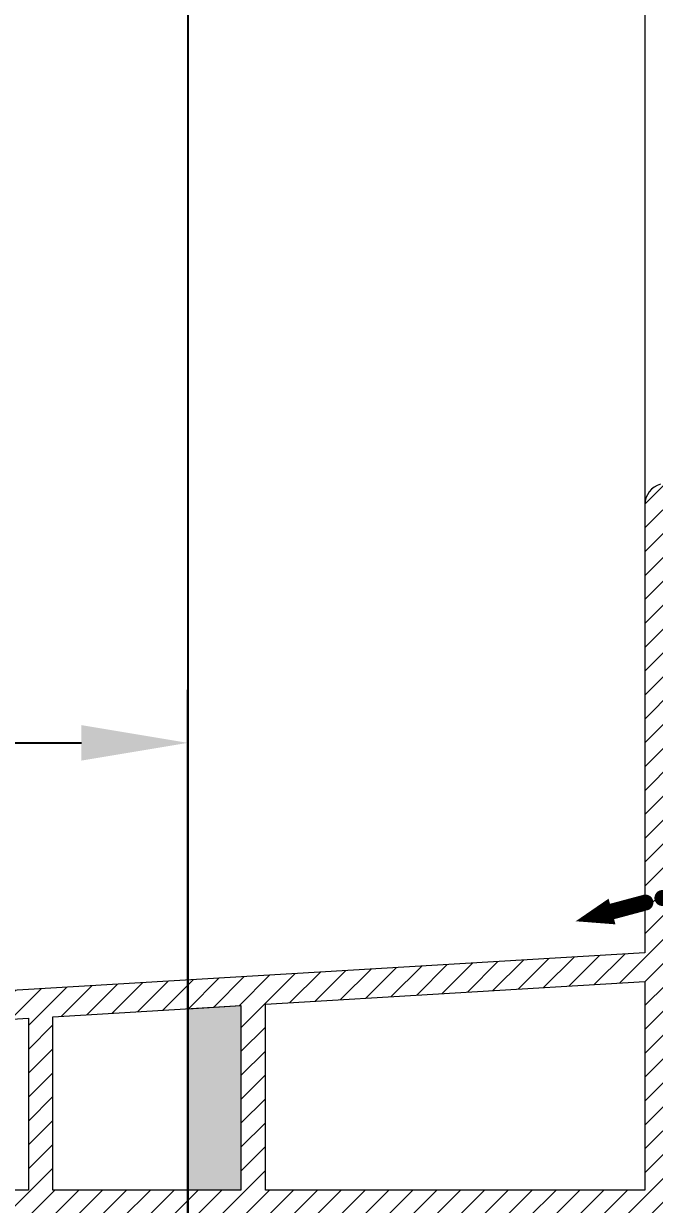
# Model space of a CAD drawing. Header units: millimetres. Extents: x -20000 to 230000, y -17405 to 25402.
# Drawn here: x 145002.1 to 145061.4, y -4899.9 to -4788.9 of the extents above; entities that cross this region are included whole.
import ezdxf

# ---------------------------------------------------------------- set-up
doc = ezdxf.new("R2010")
doc.units = ezdxf.units.MM
doc.header["$PDMODE"] = 35
doc.header["$PDSIZE"] = 0.5
doc.layers.get('0').update_dxf_attribs({"lineweight": 13})
doc.layers.get('Defpoints').update_dxf_attribs({"true_color": 0xc2a584})
doc.layers.add('0 - Invisible', color=43, linetype='Continuous', lineweight=0, plot=False)
for name, color, linetype, lineweight in [('1 - BETON', 251, 'Continuous', 25), ('1 - Cotation', 32, 'Continuous', 13), ('1 - PVC', 7, 'Continuous', 13), ('1 - Silicone', 40, 'Continuous', 13)]:
    doc.layers.add(name, color=color, linetype=linetype, lineweight=lineweight)
doc.styles.add('Texte Poralu', font='tahomabd.ttf')
doc.dimstyles.new('100 - 1000', dxfattribs={"dimtxt": 15, "dimasz": 15, "dimexe": 5, "dimexo": 2.5, "dimgap": 8, "dimtad": 1, "dimdec": 1, "dimtxsty": 'Texte Poralu', "dimcen": 10, "dimazin": 0, "dimtfac": 1, "dimtdec": 1, "dimtmove": 0, "dimatfit": 3, "dimfxl": 1, "dimarcsym": 0})
doc.dimstyles.new('30 - 1000', dxfattribs={"dimtxt": 10, "dimasz": 10, "dimexe": 5, "dimexo": 2.5, "dimgap": 5, "dimtad": 1, "dimdec": 1, "dimtxsty": 'Texte Poralu', "dimcen": 5, "dimazin": 0, "dimtfac": 1, "dimtdec": 1, "dimtmove": 0, "dimatfit": 3, "dimfxl": 1, "dimarcsym": 0})

# ---------------------------------------------------------------- blocks, each defined once
blk = doc.blocks.new('*D992')
at = {"layer": '1 - Cotation', "color": 0, "lineweight": -2, "transparency": 16777216}
for p, q in [((144967.4999999999, -4903.767790660635), (144967.4999999999, -4851.531153802673)), ((145017.4999999999, -4903.767790660635), (145017.4999999999, -4851.531153802673)), ((144977.4999999999, -4856.531153802673), (145007.4999999999, -4856.531153802673))]:
    blk.add_line(p, q, dxfattribs=at)
at = {"layer": '1 - Cotation', "color": 0, "transparency": 16777216}
for points in [[(144977.4999999999, -4854.864487136006), (144977.4999999999, -4858.19782046934), (144967.4999999999, -4856.531153802673)], [(145007.4999999999, -4854.864487136006), (145007.4999999999, -4858.19782046934), (145017.4999999999, -4856.531153802673)]]:
    blk.add_solid(points, dxfattribs=at)
at = {"layer": 'Defpoints', "color": 0, "transparency": 16777216}
for p in [(145017.4999999999, -4856.531153802673), (144967.4999999999, -4906.267790660635), (145017.4999999999, -4906.267790660635)]:
    blk.add_point(p, dxfattribs=at)
at = {"layer": '1 - Cotation', "color": 0, "transparency": 16777216, "insert": (144992.4999999999, -4846.326318342632), "char_height": 10, "attachment_point": 5, "style": 'Texte Poralu'}
blk.add_mtext('50', dxfattribs=at)
blk = doc.blocks.new('*U423')
at = {"const_width": 0.7499999999999998}
for points in [[(9.429196870743363, 2.433548345240172, -1), (10.08605096291708, 2.795546551882468, -1)], [(11.02792333119213, 2.861925809235695, -1), (11.68477742336585, 3.223924015877992, -1)], [(12.62664979158467, 3.290303273216153, -1), (13.28350388375839, 3.65230147985845, -1)], [(6.231743949958278, 1.576793417279256, -1), (6.88859804207577, 1.938791623906488, -1)], [(7.83047041035082, 2.005170881259714, -1), (8.487324502524537, 2.367169087902011, -1)]]:
    blk.add_lwpolyline(points, format="xyb", close=True, dxfattribs=at)
for points in [[(3.41783407702178, 0.9158058808015767, 1.5, 1.5, 0), (6.39284536598349, 1.712957753152357, 0, 0, 0)], [(0, 0, 0, 2.5, 0), (3.41783407702178, 0.9158058808015767, 2.5, 2.5, 0)]]:
    blk.add_lwpolyline(points, format="xyseb")
blk = doc.blocks.new('Rehau - DL178')
at = {"layer": '1 - PVC', "linetype": 'ByBlock'}
h = blk.add_hatch(dxfattribs=at)
h.set_pattern_fill('ANSI31', color=256, scale=0.5, style=0)
h.set_pattern_definition([(45, (178, 0), (-1.122532015133644, 1.122532015133644), [])])
h.paths.add_polyline_path([(121.7999999146963, 17.00058414602526, -0.4142991111666965), (119.8000000000029, 15), (118, 15), (3, 15), (3, 6.5), (3.766506847430719, 2.364487062906846, -0.04585421524098007), (3.799999999572024, 1.999958484385079, -0.4142074825651207), (1.80000000000291, 0), (0, 0), (1.455191522836685e-11, 32.0575640273164, -0.3969634610393625), (0.9407820716151036, 33.05580910592107), (118, 39.99999999999999), (118, 82.11598111863714, -0.3394542588634028), (119.4823619097879, 84.04783277120441), (130.5, 87), (132, 87), (132, 83.99474411166739, -0.3394542588643648), (131.8517638090125, 83.80155894643394), (130.7517638090212, 83.50681483471999, -0.4931454260308514), (130.5, 83.70000000001164), (130.5, 84.84096761187539), (127, 83.9031454383512), (127, 80.0968545616488), (130.5, 79.15903238812461), (130.5, 80.29999999998836, -0.4931454260311683), (130.7517638090212, 80.49318516528001), (131.851763809027, 80.19844105356606, -0.3394542588634323), (132, 80.00525588833261), (132, 77.5), (130.5, 77.5), (130.5, 62.22787593817338, 0.4374089726786848), (131.5784590957337, 61.23095860442845), (147.7210279193532, 62.50140632339753), (147.7218878971762, 62.50147400511195), (148, 62.22336190228818), (148.3256274349114, 62.5489893372287), (166.7624659905705, 63.99999999999999), (166.5, 67), (169, 67), (169, 61.5), (168.5, 61.5, 0.4142135623733614), (167.5, 60.5), (167.5, 60, 0.4142135623730951), (168.5, 59), (174.3000000000029, 59, 0.4142135623730951), (175.3000000000029, 60), (175.3000000000029, 64.29999999998836), (173, 64.29999999998836), (173, 67), (177, 67, -0.4142135623730951), (178, 66), (178, 25.90000000002328), (178, 3, -0.4142135623730951), (175, 0), (175, 15.40000000002328, -0.2360679774998377), (174.1999999999971, 17, -0.0458490148789121), (174.2334931525693, 17.36448706290685), (175, 21.5), (175, 23), (169.6999999999971, 23, 0.414213562373124), (168.6999999999971, 22), (168.6999999999971, 21.5, 0.4142135623730951), (169.6999999999971, 20.5), (170.1999999999971, 20.5), (170.1999999999971, 16, -0.4142135623730951), (169.6999999999971, 15.5), (161, 15.5), (161, 18.20000000001164), (166, 18.20000000001164), (166, 23.20000000001164), (148, 23.20000000001164), (134, 23.20000000001164), (134, 18.20000000001164), (139, 18.20000000001164), (139, 15.5), (131.8000000000029, 15.5, -0.4142135623730951), (131.3000000000029, 16), (131.3000000000029, 23), (121, 23), (121, 21.5), (121.7665068474307, 17.36448706290685, -0.0457758433759491)])
h.paths.add_polyline_path([(145.5, 59.61825869936728), (145.5, 56.90000000002328), (147, 56.90000000002328), (147, 59.73631125956308), (149, 59.89371467323507), (149, 56.90000000002328), (150.5, 56.90000000002328), (150.5, 60.01176723343088), (162, 60.91683686192845), (162, 56.90000000002328), (163.5, 56.90000000002328), (163.5, 61.03488942218245), (164.8000000000029, 61.13720164104598), (164.8560553819698, 61.1416132953018, 0.0605511267435118), (164.8084556077374, 60.25, 0.22796380476052), (166, 57.27236366062425), (166, 57.10172465076903), (166, 25.90000000002329), (130.1999999999971, 25.90000000002328), (130.1999999999971, 57.56843380007194), (130.1999999999971, 58.41412258491619), (133.6999999999971, 58.68957855878398)], flags=16)
h.paths.add_polyline_path([(128.1999999999971, 43), (120.6999999999971, 42.99999999999999), (120.6999999999971, 67), (128.1999999999971, 67)], flags=16)
h.paths.add_polyline_path([(128.1999999999971, 69), (120.6999999999971, 69), (120.6999999999971, 81.57885222707408), (124.6999999999971, 82.65064899681603), (124.6999999999971, 80.48051805567229, 0.339454258863445), (126.7753066737205, 77.77592574205482), (128.1999999999971, 77.39418031577952)], flags=16)
h.paths.add_polyline_path([(128.1999999999971, 41.00000000000001), (128.1999999999971, 25.70000000001164), (126.3000000000029, 25.70000000001164), (124, 25.70000000001164), (120, 25.70000000001165), (120, 37.413897450082, 0.3275382217185201), (120.6999999999971, 38.3678366515087), (120.6999999999971, 41)], flags=16)
h.paths.add_polyline_path([(168.3000000000029, 56.29999999998835), (168.6999999999971, 56.29999999998835), (168.6999999999971, 55.5, 0.5773502691896265), (170.1999999999971, 54.63397459621774), (170.1999999999971, 56.29999999998836), (171.8000000000029, 56.29999999998836), (171.8000000000029, 54.63397459621774, 0.5773502691896188), (173.3000000000029, 55.5), (173.3000000000029, 56.29999999998835), (175.3000000000029, 56.29999999998836), (175.3000000000029, 45), (168.3000000000029, 44.99999999999999)], flags=16)
h.paths.add_polyline_path([(168.3000000000029, 43), (175.3000000000029, 43), (175.3000000000029, 25.70000000001164), (168.3000000000029, 25.70000000001164)], flags=16)
h.paths.add_polyline_path([(118, 37.29525338229724), (118, 17.70000000001165), (115.3000000000029, 17.70000000001164), (82.30000000000291, 17.70000000001164), (82.30000000000292, 35.17745677212952)], flags=16)
h.paths.add_polyline_path([(80, 35.04101609415375), (80, 17.70000000001164), (62.30000000000292, 17.70000000001164), (62.30000000000292, 33.99101609416539)], flags=16)
h.paths.add_polyline_path([(60, 33.85457541618962), (60.00000000000001, 17.70000000001164), (42.30000000000291, 17.70000000001164), (42.3000000000029, 32.80457541620126)], flags=16)
h.paths.add_polyline_path([(40, 32.66813473822549), (40, 17.70000000001164), (22.30000000000291, 17.70000000001164), (22.30000000000291, 31.61813473823713)], flags=16)
h.paths.add_polyline_path([(20, 31.48169406026136), (20, 17.70000000001164), (2.700000000011641, 17.70000000001164), (2.700000000011641, 30.4554228738416)], flags=16)
blk.add_lwpolyline([(119.4823619097879, 84.04783277120441, 0.3394542588634029), (118, 82.11598111863714), (118, 40), (0.9407820716151036, 33.05580910592107, 0.3969634610393625)], format="xyb", dxfattribs=at)
for points in [[(118, 37.29525338229723), (118, 17.70000000001164), (115.3000000000029, 17.70000000001164), (82.30000000000291, 17.70000000001164), (82.30000000000291, 35.17745677212952), (118, 37.29525338229723)], [(80, 35.04101609415375), (80, 17.70000000001164), (62.30000000000291, 17.70000000001164), (62.30000000000291, 33.99101609416539), (80, 35.04101609415375)], [(60, 33.85457541618962), (60, 17.70000000001164), (42.30000000000291, 17.70000000001164), (42.30000000000291, 32.80457541620126), (60, 33.85457541618962)]]:
    blk.add_lwpolyline(points, close=True, dxfattribs=at)
blk = doc.blocks.new('*U359')
at = {"layer": '1 - Silicone'}
blk.add_hatch(color=256, dxfattribs=at).paths.add_polyline_path([(0, 5), (17.04440592465382, 5), (17.3410160941421, 0), (0, 0)])
at = {"layer": '0 - Invisible'}
for p, q in [((0, 0), (0, 5)), ((17.04440592465382, 5), (17.3410160941421, 0))]:
    blk.add_line(p, q, dxfattribs=at)
at = {"layer": '1 - BETON'}
blk.add_line((0, 5), (17.04440592465382, 5), dxfattribs=at)
at = {"layer": '1 - PVC'}
blk.add_line((17.3410160941421, 0), (0, 0), dxfattribs=at)
blk = doc.blocks.new('*U368')
for name, p in [('Rehau - DL178', (-75, -10.00000000001819)), ('*U423', (36.49492316232556, 32.96817378915036))]:
    blk.add_blockref(name, p)
at = {"rotation": 90}
blk.add_blockref('*U359', (5, 7.699999999993452), dxfattribs=at)
blk = doc.blocks.new('*D988')
at = {"layer": '1 - Cotation', "color": 0, "lineweight": -2, "transparency": 16777216}
for p, q in [((145020.0000000001, -3805.668358777183), (145367.4999999999, -3805.668358777183)), ((145362.4999999999, -3820.668358777183), (145362.4999999999, -4891.267790660635)), ((145020, -4906.267790660635), (145367.4999999999, -4906.267790660635))]:
    blk.add_line(p, q, dxfattribs=at)
at = {"layer": '1 - Cotation', "color": 0, "transparency": 16777216}
for points in [[(145359.9999999999, -3820.668358777183), (145364.9999999999, -3820.668358777183), (145362.4999999999, -3805.668358777183)], [(145359.9999999999, -4891.267790660635), (145364.9999999999, -4891.267790660635), (145362.4999999999, -4906.267790660635)]]:
    blk.add_solid(points, dxfattribs=at)
at = {"layer": 'Defpoints', "color": 0, "transparency": 16777216}
for p in [(145017.5000000001, -3805.668358777183), (145017.5, -4906.267790660635), (145362.4999999999, -4906.267790660635)]:
    blk.add_point(p, dxfattribs=at)
at = {"layer": '1 - Cotation', "color": 0, "transparency": 16777216, "insert": (145346.9999999999, -4355.968074718886), "char_height": 15, "attachment_point": 5, "rotation": 90, "style": 'Texte Poralu'}
blk.add_mtext('H', dxfattribs=at)
blk = doc.blocks.new('*U370')
at = {"layer": '1 - PVC'}
blk.add_line((-51.0000000000005, 361.8840188813483), (-51, 15.11598111865169), dxfattribs=at)
blk = doc.blocks.new('*D982')
at = {"layer": 'Defpoints', "color": 0, "lineweight": -2, "transparency": 16777216}
blk.add_line((145120.0000000001, -3615.668358777184), (145155.9922766959, -3615.668358777184), dxfattribs=at)
at = {"layer": 'Defpoints', "color": 0, "transparency": 16777216}
for p in [(145117.5000000001, -3615.668358777184), (145117.5000000002, -3615.668358777184), (140000, -6005.668358777197)]:
    blk.add_point(p, dxfattribs=at)
at = {"layer": 'Defpoints', "color": 0, "transparency": 16777216, "insert": (145139.2461383481, -3605.460165358782), "char_height": 10, "attachment_point": 5, "style": 'Texte Poralu'}
blk.add_mtext('2390', dxfattribs=at)
blk = doc.blocks.new('*D983')
at = {"layer": 'Defpoints', "color": 0, "lineweight": -2, "transparency": 16777216}
blk.add_line((145420.0000000001, -3505.668358777199), (145455.9922766959, -3505.668358777199), dxfattribs=at)
at = {"layer": 'Defpoints', "color": 0, "transparency": 16777216}
for p in [(145417.5000000001, -3505.668358777199), (145417.5000000001, -3505.668358777199), (140000, -6005.668358777197)]:
    blk.add_point(p, dxfattribs=at)
at = {"layer": 'Defpoints', "color": 0, "transparency": 16777216, "insert": (145439.246138348, -3495.463523317158), "char_height": 10, "attachment_point": 5, "style": 'Texte Poralu'}
blk.add_mtext('2500', dxfattribs=at)

msp = doc.modelspace()

# ---------------------------------------------------------------- linework, layer by layer
at = {"layer": '1 - BETON', "ltscale": 2}
msp.add_lwpolyline([(145017.5000000001, -3795.668358777183), (145017.4999999999, -4906.267790660635), (145032.5, -4906.267790660635)], dxfattribs=at)

# ---------------------------------------------------------------- block references
for name, p in [('*U370', (145111.5, -4849.267790660653)), ('*U368', (145017.5, -4906.267790660635))]:
    msp.add_blockref(name, p)

# ---------------------------------------------------------------- dimensions: what is measured, and where the dimension line sits
at = {"layer": '1 - Cotation'}
dim = msp.add_linear_dim(base=(145362.4999999999, -4906.267790660635), p1=(145017.5000000001, -3805.668358777183), p2=(145017.5, -4906.267790660635), angle=90, text='H', dimstyle='100 - 1000', dxfattribs=at)
dim.commit()
dim.dimension.update_dxf_attribs({"geometry": '*D988', "text_midpoint": (145346.9999999999, -4355.968074718886)})
dim = msp.add_linear_dim(base=(145017.4999999999, -4856.531153802673), p1=(144967.4999999999, -4906.267790660635), p2=(145017.4999999999, -4906.267790660635), dimstyle='30 - 1000', dxfattribs=at)
dim.commit()
dim.dimension.update_dxf_attribs({"geometry": '*D992', "text_midpoint": (144992.4999999999, -4846.326318342632)})
at = {"layer": 'Defpoints'}
for feature_location, offset, picture, middle in [((145417.5000000001, -3505.668358777199), (0, 0), '*D983', (145439.246138348, -3495.463523317158)), ((145117.5000000001, -3615.668358777184), (1.1641532182693481e-10, 0), '*D982', (145139.2461383481, -3605.460165358782))]:
    dim = msp.add_ordinate_dim(feature_location=feature_location, offset=offset, dtype=0, origin=(140000, -6005.668358777197), dimstyle='30 - 1000', dxfattribs=at)
    dim.commit()
    dim.dimension.update_dxf_attribs({"geometry": picture, "text_midpoint": middle})

doc.saveas('drawing.dxf')
